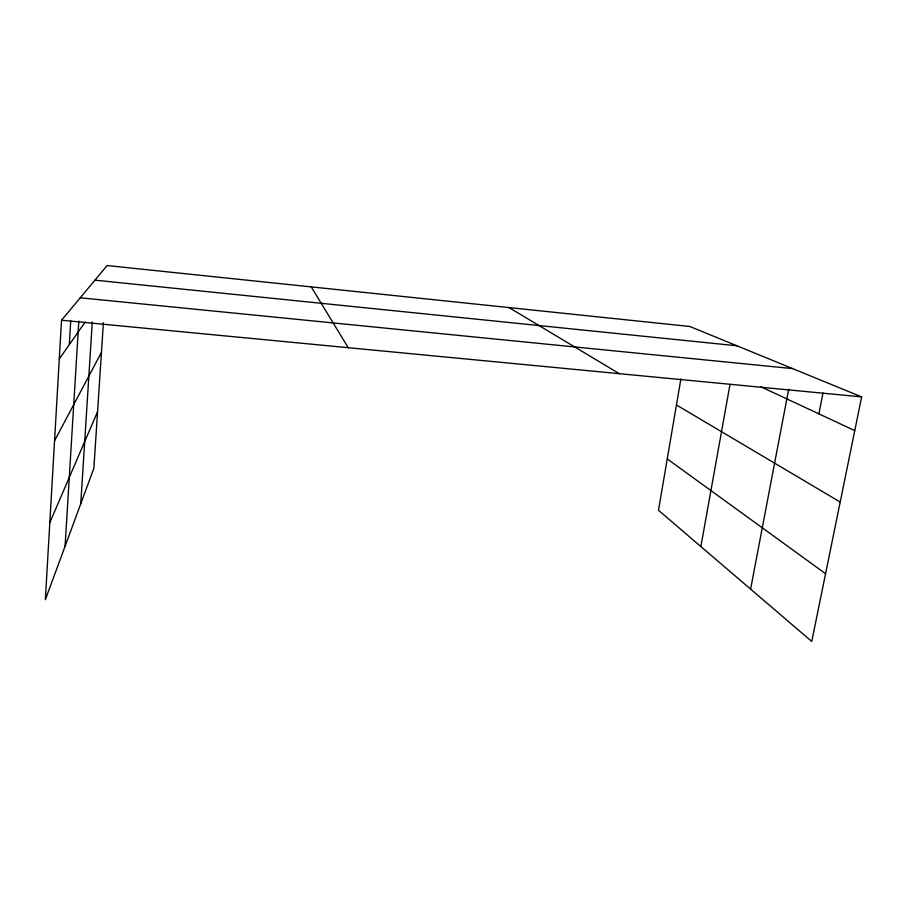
<?xml version="1.0" encoding="UTF-8"?>
<svg xmlns="http://www.w3.org/2000/svg" width="907" height="907" viewBox="0 0 907 907"><rect width="100%" height="100%" fill="white"/><g stroke="black" fill="none" stroke-linecap="round" stroke-linejoin="round"><path stroke-width="1.36" d="M680.885 378.956L658.482 510.278L811.754 641.453L861.65 396.892L689.842 326.486L107.128 265.547L61.529 320.228L45.35 599.697L93.863 468.295L103.387 322.79M69.317 344.66L70.735 320.885M65.077 546.252L78.818 321.089M80.757 503.793L92.287 321.974M700.873 546.547L730.01 384.398M750.599 589.119L788.682 389.25M818.896 413.864L822.989 393.048M49.817 522.602L97.559 411.767M54.556 440.791L101.459 352.279M59.284 358.968L85.201 321.996M61.529 320.228L861.65 396.892M80.235 297.791L792.616 368.605M94.94 280.161L736.949 345.794M760.542 386.609L854.768 430.621M676.452 404.976L840.199 502.047M509.02 307.575L619.322 373.673M667.246 458.919L825.574 573.7M311.248 286.895L348.231 347.698"/></g></svg>
